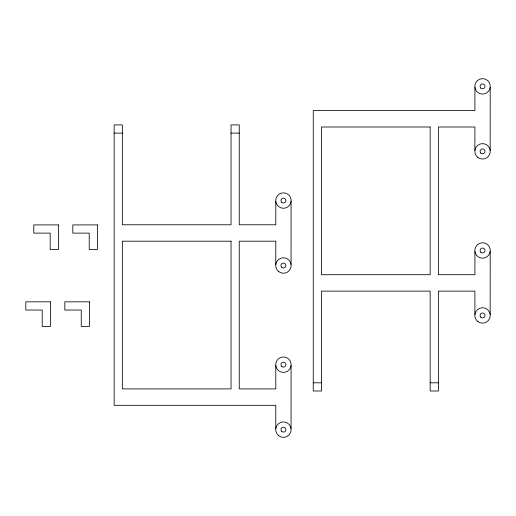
<?xml version="1.0" encoding="UTF-8"?>
<svg xmlns="http://www.w3.org/2000/svg" width="516" height="516" viewBox="0 0 516 516"><rect width="100%" height="100%" fill="white"/><g stroke="black" fill="none" stroke-linecap="round" stroke-linejoin="round"><path stroke-width="0.77" d="M275.776 428.673L275.789 405.312L114.146 405.312L114.146 124.898L122.35 124.898L122.35 224.776L231.039 224.776L231.039 124.898L239.243 124.898L239.243 224.776L275.796 224.776L275.802 201.601M275.802 365.721L275.796 388.896L239.243 388.896L239.243 241.191L275.789 241.191L275.776 264.553M291.056 428.577L291.082 365.625A7.701 7.701 0 0 0 280.446 357.569A7.701 7.701 0 0 0 278.782 370.81A7.701 7.701 0 0 0 291.082 365.625M291.056 264.456L291.082 201.504A7.701 7.701 0 0 0 280.446 193.448A7.701 7.701 0 0 0 278.782 206.69A7.701 7.701 0 0 0 291.082 201.504M474.901 150.375L474.907 127.007L438.368 127.007L438.368 274.712L474.913 274.712L474.926 251.544M474.926 87.423L474.913 110.598L313.264 110.598L313.264 391.005L321.474 391.005L321.474 291.127L430.163 291.127L430.163 391.005L438.368 391.005L438.368 291.127L474.907 291.127L474.901 314.496M490.174 150.279L490.2 87.327A7.701 7.701 0 0 0 479.564 79.271A7.701 7.701 0 0 0 477.906 92.506A7.701 7.701 0 0 0 490.2 87.327M490.174 314.399L490.2 251.447A7.701 7.701 0 0 0 479.564 243.391A7.701 7.701 0 0 0 477.906 256.626A7.701 7.701 0 0 0 490.2 251.447M114.146 133.102L122.35 133.102M231.039 133.102L239.243 133.102M313.264 382.801L321.474 382.801M430.163 382.801L438.368 382.801M430.163 127.007L321.474 127.007L321.474 274.712L430.163 274.712L430.163 127.007M58.398 224.911L33.779 224.911L33.779 233.116L50.187 233.116L50.187 249.531L58.398 249.531L58.398 224.911M97.427 224.911L72.808 224.911L72.808 233.116L89.223 233.116L89.223 249.531L97.427 249.531L97.427 224.911M231.039 241.191L122.35 241.191L122.35 388.896L231.039 388.896L231.039 241.191M50.42 301.834L25.8 301.834L25.8 310.045L42.209 310.045L42.209 326.454L50.42 326.454L50.42 301.834M89.449 301.834L64.829 301.834L64.829 310.045L81.244 310.045L81.244 326.454L89.449 326.454L89.449 301.834M281.697 202.291A2.464 2.464 0 0 0 285.812 201.188A2.464 2.464 0 0 0 282.8 198.17A2.464 2.464 0 0 0 281.697 202.291M278.769 271.655A7.701 7.701 0 0 0 291.069 266.469A7.701 7.701 0 0 0 280.433 258.413A7.701 7.701 0 0 0 278.769 271.655M281.684 267.256A2.464 2.464 0 0 0 285.8 266.153A2.464 2.464 0 0 0 282.787 263.134A2.464 2.464 0 0 0 281.684 267.256M278.769 435.775A7.701 7.701 0 0 0 291.069 430.589A7.701 7.701 0 0 0 280.433 422.533A7.701 7.701 0 0 0 278.769 435.775M281.697 366.412A2.464 2.464 0 0 0 285.812 365.309A2.464 2.464 0 0 0 282.8 362.29A2.464 2.464 0 0 0 281.697 366.412M281.684 431.376A2.464 2.464 0 0 0 285.8 430.267A2.464 2.464 0 0 0 282.787 427.254A2.464 2.464 0 0 0 281.684 431.376M480.815 252.227A2.464 2.464 0 0 0 484.937 251.124A2.464 2.464 0 0 0 481.918 248.106A2.464 2.464 0 0 0 480.815 252.227M480.802 317.192A2.464 2.464 0 0 0 484.924 316.089A2.464 2.464 0 0 0 481.905 313.07A2.464 2.464 0 0 0 480.802 317.192M477.893 321.591A7.701 7.701 0 0 0 490.187 316.411A7.701 7.701 0 0 0 479.551 308.355A7.701 7.701 0 0 0 477.893 321.591M477.893 157.47A7.701 7.701 0 0 0 490.187 152.291A7.701 7.701 0 0 0 479.551 144.235A7.701 7.701 0 0 0 477.893 157.47M480.802 153.071A2.464 2.464 0 0 0 484.924 151.968A2.464 2.464 0 0 0 481.905 148.956A2.464 2.464 0 0 0 480.802 153.071M480.815 88.107A2.464 2.464 0 0 0 484.937 87.004A2.464 2.464 0 0 0 481.918 83.992A2.464 2.464 0 0 0 480.815 88.107"/></g></svg>
